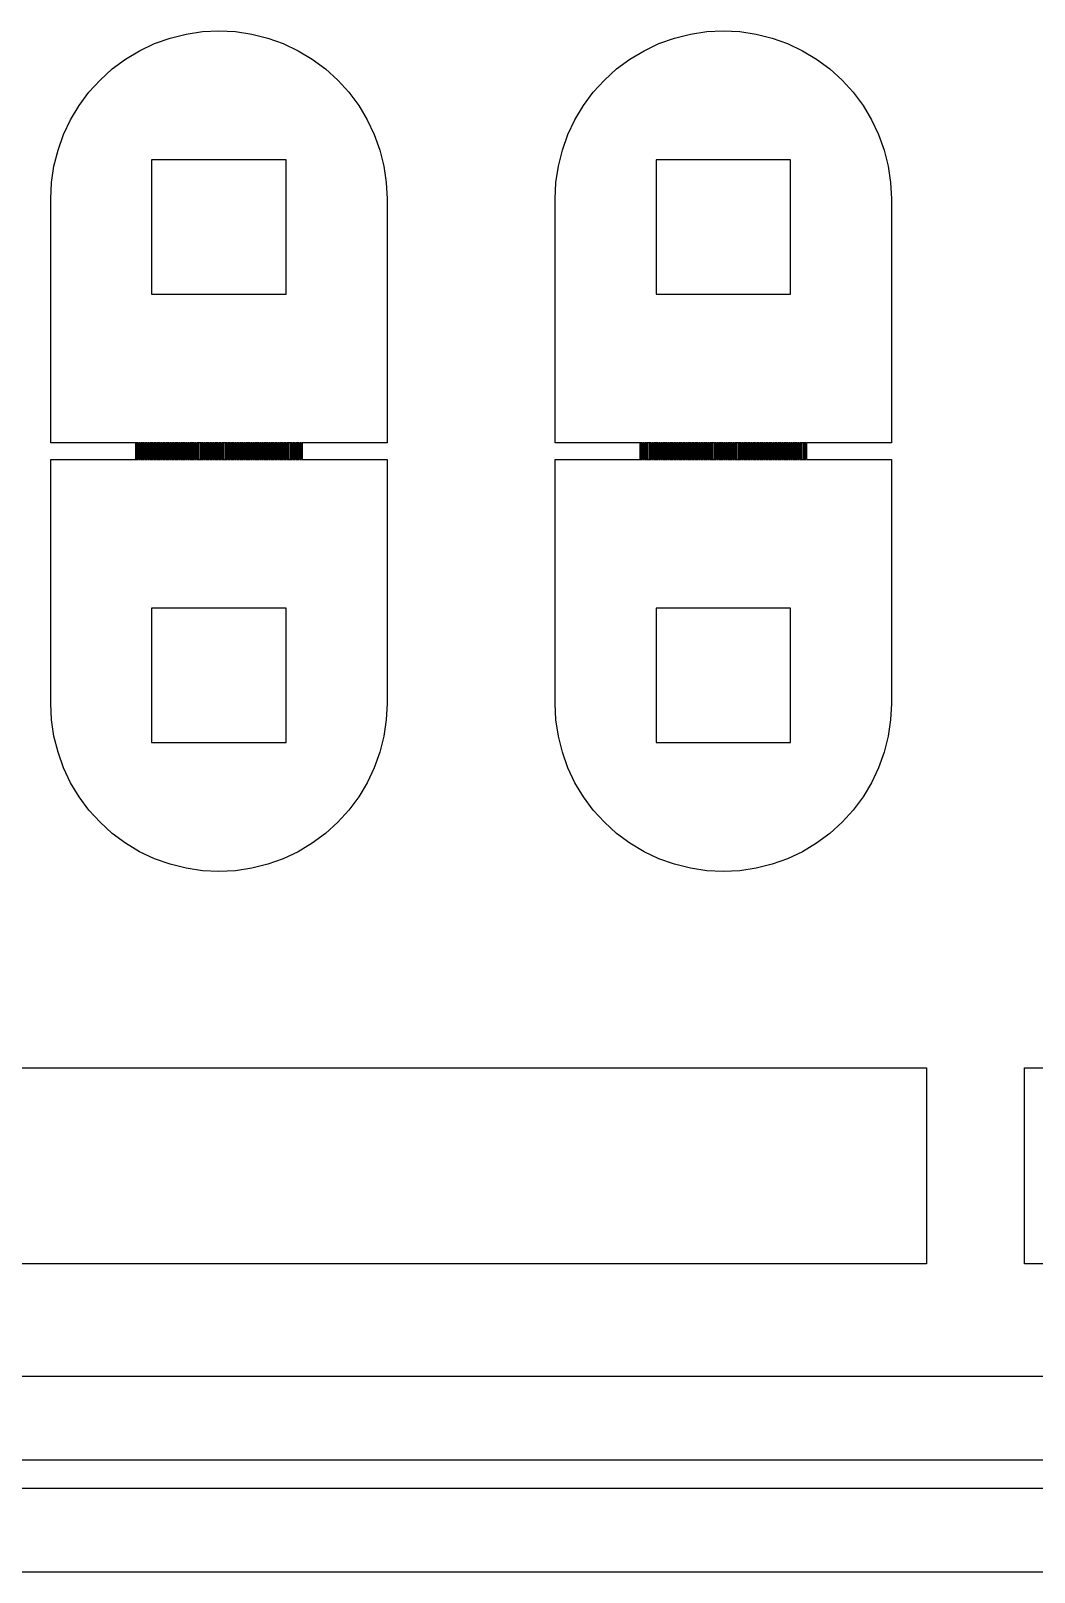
# Model space of a CAD drawing. Extents: x -25 to 122, y -49 to 104.
# Drawn here: x 28.68 to 46.92, y -11.21 to 16.81 of the extents above; entities that cross this region are included whole.
import ezdxf

# ---------------------------------------------------------------- set-up
doc = ezdxf.new("R2010")
doc.units = 0

msp = doc.modelspace()

# ---------------------------------------------------------------- linework, layer by layer
for p, q in [((31.7989, 16.7988), (32.0985, 16.8135)), ((32.0985, 16.8135), (32.3981, 16.7988)), ((40.9699, 16.7988), (41.2695, 16.8135)), ((41.2695, 16.8135), (41.5691, 16.7988)), ((30.6574, 16.4525), (30.9286, 16.5808)), ((30.9286, 16.5808), (31.2111, 16.6819)), ((31.2111, 16.6819), (31.5021, 16.7547)), ((31.5021, 16.7547), (31.7989, 16.7988)), ((32.3981, 16.7988), (32.6949, 16.7547)), ((32.6949, 16.7547), (32.9859, 16.6819)), ((32.9859, 16.6819), (33.2683, 16.5808)), ((33.2683, 16.5808), (33.5396, 16.4525)), ((39.8284, 16.4525), (40.0996, 16.5808)), ((40.0996, 16.5808), (40.3821, 16.6819)), ((40.3821, 16.6819), (40.6731, 16.7547)), ((40.6731, 16.7547), (40.9699, 16.7988)), ((41.5691, 16.7988), (41.8659, 16.7547)), ((41.8659, 16.7547), (42.1569, 16.6819)), ((42.1569, 16.6819), (42.4393, 16.5808)), ((42.4393, 16.5808), (42.7105, 16.4525)), ((30.1592, 16.1196), (30.4001, 16.2983)), ((30.4001, 16.2983), (30.6574, 16.4525)), ((33.5396, 16.4525), (33.7969, 16.2983)), ((33.7969, 16.2983), (34.0378, 16.1196)), ((39.3302, 16.1196), (39.5711, 16.2983)), ((39.5711, 16.2983), (39.8284, 16.4525)), ((42.7105, 16.4525), (42.9679, 16.2983)), ((42.9679, 16.2983), (43.2088, 16.1196)), ((29.9369, 15.9181), (30.1592, 16.1196)), ((34.0378, 16.1196), (34.2601, 15.9181)), ((39.1079, 15.9181), (39.3302, 16.1196)), ((43.2088, 16.1196), (43.4311, 15.9181)), ((29.5567, 15.4549), (29.7354, 15.6958)), ((29.7354, 15.6958), (29.9369, 15.9181)), ((34.2601, 15.9181), (34.4616, 15.6958)), ((34.4616, 15.6958), (34.6403, 15.4549)), ((38.7277, 15.4549), (38.9064, 15.6958)), ((38.9064, 15.6958), (39.1079, 15.9181)), ((43.4311, 15.9181), (43.6326, 15.6958)), ((43.6326, 15.6958), (43.8113, 15.4549)), ((29.4025, 15.1975), (29.5567, 15.4549)), ((34.6403, 15.4549), (34.7945, 15.1975)), ((38.5735, 15.1975), (38.7277, 15.4549)), ((43.8113, 15.4549), (43.9655, 15.1975)), ((29.2742, 14.9263), (29.4025, 15.1975)), ((34.7945, 15.1975), (34.9228, 14.9263)), ((38.4452, 14.9263), (38.5735, 15.1975)), ((43.9655, 15.1975), (44.0938, 14.9263)), ((29.1731, 14.6439), (29.2742, 14.9263)), ((34.9228, 14.9263), (35.0238, 14.6439)), ((38.3441, 14.6439), (38.4452, 14.9263)), ((44.0938, 14.9263), (44.1949, 14.6439)), ((29.1002, 14.3529), (29.1731, 14.6439)), ((35.0238, 14.6439), (35.0968, 14.3529)), ((38.2712, 14.3529), (38.3441, 14.6439)), ((44.1949, 14.6439), (44.2677, 14.3529)), ((29.0562, 14.0561), (29.1002, 14.3529)), ((33.3213, 14.4698), (30.8757, 14.4698)), ((30.8757, 14.4698), (30.8757, 12.0242)), ((33.3213, 12.0242), (33.3213, 14.4698)), ((35.0968, 14.3529), (35.1408, 14.0561)), ((38.2272, 14.0561), (38.2712, 14.3529)), ((42.4923, 14.4698), (40.0467, 14.4698)), ((40.0467, 14.4698), (40.0467, 12.0242)), ((42.4923, 12.0242), (42.4923, 14.4698)), ((44.2677, 14.3529), (44.3118, 14.0561)), ((29.0415, 13.7565), (29.0562, 14.0561)), ((35.1408, 14.0561), (35.1555, 13.7565)), ((38.2125, 13.7565), (38.2272, 14.0561)), ((44.3118, 14.0561), (44.3265, 13.7565)), ((29.0415, 9.32384), (29.0415, 13.7565)), ((35.1555, 13.7565), (35.1555, 9.32384)), ((38.2125, 9.32384), (38.2125, 13.7565)), ((44.3265, 13.7565), (44.3265, 9.32384)), ((30.8757, 12.0242), (33.3213, 12.0242)), ((40.0467, 12.0242), (42.4923, 12.0242)), ((30.5853, 9.32384), (29.0415, 9.32384)), ((30.5853, 9.01814), (30.5853, 9.32384)), ((30.6261, 9.32384), (30.5955, 9.32384)), ((30.5955, 9.32384), (30.5955, 9.01814)), ((30.6261, 9.01814), (30.6261, 9.32384)), ((30.6668, 9.32384), (30.6362, 9.32384)), ((30.6362, 9.32384), (30.6362, 9.01814)), ((30.6668, 9.01814), (30.6668, 9.32384)), ((30.7076, 9.32384), (30.677, 9.32384)), ((30.677, 9.32384), (30.677, 9.01814)), ((30.7076, 9.01814), (30.7076, 9.32384)), ((30.7483, 9.32384), (30.7178, 9.32384)), ((30.7178, 9.32384), (30.7178, 9.01814)), ((30.7483, 9.01814), (30.7483, 9.32384)), ((30.7891, 9.32384), (30.7585, 9.32384)), ((30.7585, 9.32384), (30.7585, 9.01814)), ((30.7891, 9.01814), (30.7891, 9.32384)), ((30.8298, 9.32384), (30.7993, 9.32384)), ((30.7993, 9.32384), (30.7993, 9.01814)), ((30.8298, 9.01814), (30.8298, 9.32384)), ((30.8706, 9.32384), (30.84, 9.32384)), ((30.84, 9.32384), (30.84, 9.01814)), ((30.8706, 9.01814), (30.8706, 9.32384)), ((30.9114, 9.32384), (30.8808, 9.32384)), ((30.8808, 9.32384), (30.8808, 9.01814)), ((30.9114, 9.01814), (30.9114, 9.32384)), ((30.9521, 9.32384), (30.9216, 9.32384)), ((30.9216, 9.32384), (30.9216, 9.01814)), ((30.9521, 9.01814), (30.9521, 9.32384)), ((30.9929, 9.32384), (30.9623, 9.32384)), ((30.9623, 9.32384), (30.9623, 9.01814)), ((30.9929, 9.01814), (30.9929, 9.32384)), ((31.0336, 9.32384), (31.0031, 9.32384)), ((31.0031, 9.32384), (31.0031, 9.01814)), ((31.0336, 9.01814), (31.0336, 9.32384)), ((31.0744, 9.32384), (31.0438, 9.32384)), ((31.0438, 9.32384), (31.0438, 9.01814)), ((31.0744, 9.01814), (31.0744, 9.32384)), ((31.1152, 9.32384), (31.0846, 9.32384)), ((31.0846, 9.32384), (31.0846, 9.01814)), ((31.1152, 9.01814), (31.1152, 9.32384)), ((31.1559, 9.32384), (31.1254, 9.32384)), ((31.1254, 9.32384), (31.1254, 9.01814)), ((31.1559, 9.01814), (31.1559, 9.32384)), ((31.1967, 9.32384), (31.1661, 9.32384)), ((31.1661, 9.32384), (31.1661, 9.01814)), ((31.1967, 9.01814), (31.1967, 9.32384)), ((31.2375, 9.32384), (31.2069, 9.32384)), ((31.2069, 9.32384), (31.2069, 9.01814)), ((31.2375, 9.01814), (31.2375, 9.32384)), ((31.2782, 9.32384), (31.2476, 9.32384)), ((31.2476, 9.32384), (31.2476, 9.01814)), ((31.2782, 9.01814), (31.2782, 9.32384)), ((31.319, 9.32384), (31.2884, 9.32384)), ((31.2884, 9.32384), (31.2884, 9.01814)), ((31.319, 9.01814), (31.319, 9.32384)), ((31.3597, 9.32384), (31.3292, 9.32384)), ((31.3292, 9.32384), (31.3292, 9.01814)), ((31.3597, 9.01814), (31.3597, 9.32384)), ((31.4005, 9.32384), (31.3699, 9.32384)), ((31.3699, 9.32384), (31.3699, 9.01814)), ((31.4005, 9.01814), (31.4005, 9.32384)), ((31.4413, 9.32384), (31.4107, 9.32384)), ((31.4107, 9.32384), (31.4107, 9.01814)), ((31.4413, 9.01814), (31.4413, 9.32384)), ((31.482, 9.32384), (31.4514, 9.32384)), ((31.4514, 9.32384), (31.4514, 9.01814)), ((31.482, 9.01814), (31.482, 9.32384)), ((31.5228, 9.32384), (31.4922, 9.32384)), ((31.4922, 9.32384), (31.4922, 9.01814)), ((31.5228, 9.01814), (31.5228, 9.32384)), ((31.5635, 9.32384), (31.533, 9.32384)), ((31.533, 9.32384), (31.533, 9.01814)), ((31.5635, 9.01814), (31.5635, 9.32384)), ((31.6043, 9.32384), (31.5737, 9.32384)), ((31.5737, 9.32384), (31.5737, 9.01814)), ((31.6043, 9.01814), (31.6043, 9.32384)), ((31.6451, 9.32384), (31.6145, 9.32384)), ((31.6145, 9.32384), (31.6145, 9.01814)), ((31.6451, 9.01814), (31.6451, 9.32384)), ((31.6858, 9.32384), (31.6552, 9.32384)), ((31.6552, 9.32384), (31.6552, 9.01814)), ((31.6858, 9.01814), (31.6858, 9.32384)), ((31.7266, 9.32384), (31.696, 9.32384)), ((31.696, 9.32384), (31.696, 9.01814)), ((31.7266, 9.01814), (31.7266, 9.32384)), ((31.7673, 9.32384), (31.7368, 9.32384)), ((31.7368, 9.32384), (31.7368, 9.01814)), ((31.7673, 9.01814), (31.7673, 9.32384)), ((31.8081, 9.32384), (31.7775, 9.32384)), ((31.7775, 9.32384), (31.7775, 9.01814)), ((31.8081, 9.01814), (31.8081, 9.32384)), ((31.8488, 9.32384), (31.8183, 9.32384)), ((31.8183, 9.32384), (31.8183, 9.01814)), ((31.8488, 9.01814), (31.8488, 9.32384)), ((31.8896, 9.32384), (31.859, 9.32384)), ((31.859, 9.32384), (31.859, 9.01814)), ((31.8896, 9.01814), (31.8896, 9.32384)), ((31.9304, 9.32384), (31.8998, 9.32384)), ((31.8998, 9.32384), (31.8998, 9.01814)), ((31.9304, 9.01814), (31.9304, 9.32384)), ((31.9711, 9.32384), (31.9406, 9.32384)), ((31.9406, 9.32384), (31.9406, 9.01814)), ((31.9711, 9.01814), (31.9711, 9.32384)), ((32.0119, 9.32384), (31.9813, 9.32384)), ((31.9813, 9.32384), (31.9813, 9.01814)), ((32.0119, 9.01814), (32.0119, 9.32384)), ((32.0526, 9.32384), (32.0221, 9.32384)), ((32.0221, 9.32384), (32.0221, 9.01814)), ((32.0526, 9.01814), (32.0526, 9.32384)), ((32.0934, 9.32384), (32.0628, 9.32384)), ((32.0628, 9.32384), (32.0628, 9.01814)), ((32.0934, 9.01814), (32.0934, 9.32384)), ((32.1341, 9.32384), (32.1036, 9.32384)), ((32.1036, 9.32384), (32.1036, 9.01814)), ((32.1341, 9.01814), (32.1341, 9.32384)), ((32.1749, 9.32384), (32.1443, 9.32384)), ((32.1443, 9.32384), (32.1443, 9.01814)), ((32.1749, 9.01814), (32.1749, 9.32384)), ((32.2157, 9.32384), (32.1851, 9.32384)), ((32.1851, 9.32384), (32.1851, 9.01814)), ((32.2157, 9.01814), (32.2157, 9.32384)), ((32.2564, 9.32384), (32.2259, 9.32384)), ((32.2259, 9.32384), (32.2259, 9.01814)), ((32.2564, 9.01814), (32.2564, 9.32384)), ((32.2972, 9.32384), (32.2666, 9.32384)), ((32.2666, 9.32384), (32.2666, 9.01814)), ((32.2972, 9.01814), (32.2972, 9.32384)), ((32.3379, 9.32384), (32.3074, 9.32384)), ((32.3074, 9.32384), (32.3074, 9.01814)), ((32.3379, 9.01814), (32.3379, 9.32384)), ((32.3787, 9.32384), (32.3481, 9.32384)), ((32.3481, 9.32384), (32.3481, 9.01814)), ((32.3787, 9.01814), (32.3787, 9.32384)), ((32.4195, 9.32384), (32.3889, 9.32384)), ((32.3889, 9.32384), (32.3889, 9.01814)), ((32.4195, 9.01814), (32.4195, 9.32384)), ((32.4602, 9.32384), (32.4297, 9.32384)), ((32.4297, 9.32384), (32.4297, 9.01814)), ((32.4602, 9.01814), (32.4602, 9.32384)), ((32.501, 9.32384), (32.4704, 9.32384)), ((32.4704, 9.32384), (32.4704, 9.01814)), ((32.501, 9.01814), (32.501, 9.32384)), ((32.5417, 9.32384), (32.5112, 9.32384)), ((32.5112, 9.32384), (32.5112, 9.01814)), ((32.5417, 9.01814), (32.5417, 9.32384)), ((32.5825, 9.32384), (32.5519, 9.32384)), ((32.5519, 9.32384), (32.5519, 9.01814)), ((32.5825, 9.01814), (32.5825, 9.32384)), ((32.6233, 9.32384), (32.5927, 9.32384)), ((32.5927, 9.32384), (32.5927, 9.01814)), ((32.6233, 9.01814), (32.6233, 9.32384)), ((32.664, 9.32384), (32.6335, 9.32384)), ((32.6335, 9.32384), (32.6335, 9.01814)), ((32.664, 9.01814), (32.664, 9.32384)), ((32.7048, 9.32384), (32.6742, 9.32384)), ((32.6742, 9.32384), (32.6742, 9.01814)), ((32.7048, 9.01814), (32.7048, 9.32384)), ((32.7455, 9.32384), (32.715, 9.32384)), ((32.715, 9.32384), (32.715, 9.01814)), ((32.7455, 9.01814), (32.7455, 9.32384)), ((32.7863, 9.32384), (32.7557, 9.32384)), ((32.7557, 9.32384), (32.7557, 9.01814)), ((32.7863, 9.01814), (32.7863, 9.32384)), ((32.8271, 9.32384), (32.7965, 9.32384)), ((32.7965, 9.32384), (32.7965, 9.01814)), ((32.8271, 9.01814), (32.8271, 9.32384)), ((32.8678, 9.32384), (32.8373, 9.32384)), ((32.8373, 9.32384), (32.8373, 9.01814)), ((32.8678, 9.01814), (32.8678, 9.32384)), ((32.9086, 9.32384), (32.878, 9.32384)), ((32.878, 9.32384), (32.878, 9.01814)), ((32.9086, 9.01814), (32.9086, 9.32384)), ((32.9494, 9.32384), (32.9188, 9.32384)), ((32.9188, 9.32384), (32.9188, 9.01814)), ((32.9494, 9.01814), (32.9494, 9.32384)), ((32.9901, 9.32384), (32.9595, 9.32384)), ((32.9595, 9.32384), (32.9595, 9.01814)), ((32.9901, 9.01814), (32.9901, 9.32384)), ((33.0309, 9.32384), (33.0003, 9.32384)), ((33.0003, 9.32384), (33.0003, 9.01814)), ((33.0309, 9.01814), (33.0309, 9.32384)), ((33.0716, 9.32384), (33.0411, 9.32384)), ((33.0411, 9.32384), (33.0411, 9.01814)), ((33.0716, 9.01814), (33.0716, 9.32384)), ((33.1124, 9.32384), (33.0818, 9.32384)), ((33.0818, 9.32384), (33.0818, 9.01814)), ((33.1124, 9.01814), (33.1124, 9.32384)), ((33.1532, 9.32384), (33.1226, 9.32384)), ((33.1226, 9.32384), (33.1226, 9.01814)), ((33.1532, 9.01814), (33.1532, 9.32384)), ((33.1939, 9.32384), (33.1633, 9.32384)), ((33.1633, 9.32384), (33.1633, 9.01814)), ((33.1939, 9.01814), (33.1939, 9.32384)), ((33.2347, 9.32384), (33.2041, 9.32384)), ((33.2041, 9.32384), (33.2041, 9.01814)), ((33.2347, 9.01814), (33.2347, 9.32384)), ((33.2754, 9.32384), (33.2449, 9.32384)), ((33.2449, 9.32384), (33.2449, 9.01814)), ((33.2754, 9.01814), (33.2754, 9.32384)), ((33.3162, 9.32384), (33.2856, 9.32384)), ((33.2856, 9.32384), (33.2856, 9.01814)), ((33.3162, 9.01814), (33.3162, 9.32384)), ((33.3569, 9.32384), (33.3264, 9.32384)), ((33.3264, 9.32384), (33.3264, 9.01814)), ((33.3569, 9.01814), (33.3569, 9.32384)), ((33.3977, 9.32384), (33.3671, 9.32384)), ((33.3671, 9.32384), (33.3671, 9.01814)), ((33.3977, 9.01814), (33.3977, 9.32384)), ((33.4385, 9.32384), (33.4079, 9.32384)), ((33.4079, 9.32384), (33.4079, 9.01814)), ((33.4385, 9.01814), (33.4385, 9.32384)), ((33.4792, 9.32384), (33.4487, 9.32384)), ((33.4487, 9.32384), (33.4487, 9.01814)), ((33.4792, 9.01814), (33.4792, 9.32384)), ((33.52, 9.32384), (33.4894, 9.32384)), ((33.4894, 9.32384), (33.4894, 9.01814)), ((33.52, 9.01814), (33.52, 9.32384)), ((33.5608, 9.32384), (33.5302, 9.32384)), ((33.5302, 9.32384), (33.5302, 9.01814)), ((33.5608, 9.01814), (33.5608, 9.32384)), ((33.6015, 9.32384), (33.5709, 9.32384)), ((33.5709, 9.32384), (33.5709, 9.01814)), ((33.6015, 9.01814), (33.6015, 9.32384)), ((35.1555, 9.32384), (33.6117, 9.32384)), ((33.6117, 9.32384), (33.6117, 9.01814)), ((39.7563, 9.32384), (38.2125, 9.32384)), ((39.7563, 9.01814), (39.7563, 9.32384)), ((39.797, 9.32384), (39.7665, 9.32384)), ((39.7665, 9.32384), (39.7665, 9.01814)), ((39.797, 9.01814), (39.797, 9.32384)), ((39.8378, 9.32384), (39.8072, 9.32384)), ((39.8072, 9.32384), (39.8072, 9.01814)), ((39.8378, 9.01814), (39.8378, 9.32384)), ((39.8786, 9.32384), (39.848, 9.32384)), ((39.848, 9.32384), (39.848, 9.01814)), ((39.8786, 9.01814), (39.8786, 9.32384)), ((39.9193, 9.32384), (39.8887, 9.32384)), ((39.8887, 9.32384), (39.8887, 9.01814)), ((39.9193, 9.01814), (39.9193, 9.32384)), ((39.9601, 9.32384), (39.9295, 9.32384)), ((39.9295, 9.32384), (39.9295, 9.01814)), ((39.9601, 9.01814), (39.9601, 9.32384)), ((40.0008, 9.32384), (39.9703, 9.32384)), ((39.9703, 9.32384), (39.9703, 9.01814)), ((40.0008, 9.01814), (40.0008, 9.32384)), ((40.0416, 9.32384), (40.011, 9.32384)), ((40.011, 9.32384), (40.011, 9.01814)), ((40.0416, 9.01814), (40.0416, 9.32384)), ((40.0824, 9.32384), (40.0518, 9.32384)), ((40.0518, 9.32384), (40.0518, 9.01814)), ((40.0824, 9.01814), (40.0824, 9.32384)), ((40.1231, 9.32384), (40.0925, 9.32384)), ((40.0925, 9.32384), (40.0925, 9.01814)), ((40.1231, 9.01814), (40.1231, 9.32384)), ((40.1639, 9.32384), (40.1333, 9.32384)), ((40.1333, 9.32384), (40.1333, 9.01814)), ((40.1639, 9.01814), (40.1639, 9.32384)), ((40.2046, 9.32384), (40.1741, 9.32384)), ((40.1741, 9.32384), (40.1741, 9.01814)), ((40.2046, 9.01814), (40.2046, 9.32384)), ((40.2454, 9.32384), (40.2148, 9.32384)), ((40.2148, 9.32384), (40.2148, 9.01814)), ((40.2454, 9.01814), (40.2454, 9.32384)), ((40.2862, 9.32384), (40.2556, 9.32384)), ((40.2556, 9.32384), (40.2556, 9.01814)), ((40.2862, 9.01814), (40.2862, 9.32384)), ((40.3269, 9.32384), (40.2964, 9.32384)), ((40.2964, 9.32384), (40.2964, 9.01814)), ((40.3269, 9.01814), (40.3269, 9.32384)), ((40.3677, 9.32384), (40.3371, 9.32384)), ((40.3371, 9.32384), (40.3371, 9.01814)), ((40.3677, 9.01814), (40.3677, 9.32384)), ((40.4084, 9.32384), (40.3779, 9.32384)), ((40.3779, 9.32384), (40.3779, 9.01814)), ((40.4084, 9.01814), (40.4084, 9.32384)), ((40.4492, 9.32384), (40.4186, 9.32384)), ((40.4186, 9.32384), (40.4186, 9.01814)), ((40.4492, 9.01814), (40.4492, 9.32384)), ((40.49, 9.32384), (40.4594, 9.32384)), ((40.4594, 9.32384), (40.4594, 9.01814)), ((40.49, 9.01814), (40.49, 9.32384)), ((40.5307, 9.32384), (40.5002, 9.32384)), ((40.5002, 9.32384), (40.5002, 9.01814)), ((40.5307, 9.01814), (40.5307, 9.32384)), ((40.5715, 9.32384), (40.5409, 9.32384)), ((40.5409, 9.32384), (40.5409, 9.01814)), ((40.5715, 9.01814), (40.5715, 9.32384)), ((40.6122, 9.32384), (40.5817, 9.32384)), ((40.5817, 9.32384), (40.5817, 9.01814)), ((40.6122, 9.01814), (40.6122, 9.32384)), ((40.653, 9.32384), (40.6224, 9.32384)), ((40.6224, 9.32384), (40.6224, 9.01814)), ((40.653, 9.01814), (40.653, 9.32384)), ((40.6938, 9.32384), (40.6632, 9.32384)), ((40.6632, 9.32384), (40.6632, 9.01814)), ((40.6938, 9.01814), (40.6938, 9.32384)), ((40.7345, 9.32384), (40.7039, 9.32384)), ((40.7039, 9.32384), (40.7039, 9.01814)), ((40.7345, 9.01814), (40.7345, 9.32384)), ((40.7753, 9.32384), (40.7447, 9.32384)), ((40.7447, 9.32384), (40.7447, 9.01814)), ((40.7753, 9.01814), (40.7753, 9.32384)), ((40.816, 9.32384), (40.7855, 9.32384)), ((40.7855, 9.32384), (40.7855, 9.01814)), ((40.816, 9.01814), (40.816, 9.32384)), ((40.8568, 9.32384), (40.8262, 9.32384)), ((40.8262, 9.32384), (40.8262, 9.01814)), ((40.8568, 9.01814), (40.8568, 9.32384)), ((40.8976, 9.32384), (40.867, 9.32384)), ((40.867, 9.32384), (40.867, 9.01814)), ((40.8976, 9.01814), (40.8976, 9.32384)), ((40.9383, 9.32384), (40.9077, 9.32384)), ((40.9077, 9.32384), (40.9077, 9.01814)), ((40.9383, 9.01814), (40.9383, 9.32384)), ((40.9791, 9.32384), (40.9485, 9.32384)), ((40.9485, 9.32384), (40.9485, 9.01814)), ((40.9791, 9.01814), (40.9791, 9.32384)), ((41.0198, 9.32384), (40.9893, 9.32384)), ((40.9893, 9.32384), (40.9893, 9.01814)), ((41.0198, 9.01814), (41.0198, 9.32384)), ((41.0606, 9.32384), (41.03, 9.32384)), ((41.03, 9.32384), (41.03, 9.01814)), ((41.0606, 9.01814), (41.0606, 9.32384)), ((41.1014, 9.32384), (41.0708, 9.32384)), ((41.0708, 9.32384), (41.0708, 9.01814)), ((41.1014, 9.01814), (41.1014, 9.32384)), ((41.1421, 9.32384), (41.1115, 9.32384)), ((41.1115, 9.32384), (41.1115, 9.01814)), ((41.1421, 9.01814), (41.1421, 9.32384)), ((41.1829, 9.32384), (41.1523, 9.32384)), ((41.1523, 9.32384), (41.1523, 9.01814)), ((41.1829, 9.01814), (41.1829, 9.32384)), ((41.2236, 9.32384), (41.1931, 9.32384)), ((41.1931, 9.32384), (41.1931, 9.01814)), ((41.2236, 9.01814), (41.2236, 9.32384)), ((41.2644, 9.32384), (41.2338, 9.32384)), ((41.2338, 9.32384), (41.2338, 9.01814)), ((41.2644, 9.01814), (41.2644, 9.32384)), ((41.3051, 9.32384), (41.2746, 9.32384)), ((41.2746, 9.32384), (41.2746, 9.01814)), ((41.3051, 9.01814), (41.3051, 9.32384)), ((41.3459, 9.32384), (41.3153, 9.32384)), ((41.3153, 9.32384), (41.3153, 9.01814)), ((41.3459, 9.01814), (41.3459, 9.32384)), ((41.3867, 9.32384), (41.3561, 9.32384)), ((41.3561, 9.32384), (41.3561, 9.01814)), ((41.3867, 9.01814), (41.3867, 9.32384)), ((41.4274, 9.32384), (41.3969, 9.32384)), ((41.3969, 9.32384), (41.3969, 9.01814)), ((41.4274, 9.01814), (41.4274, 9.32384)), ((41.4682, 9.32384), (41.4376, 9.32384)), ((41.4376, 9.32384), (41.4376, 9.01814)), ((41.4682, 9.01814), (41.4682, 9.32384)), ((41.5089, 9.32384), (41.4784, 9.32384)), ((41.4784, 9.32384), (41.4784, 9.01814)), ((41.5089, 9.01814), (41.5089, 9.32384)), ((41.5497, 9.32384), (41.5191, 9.32384)), ((41.5191, 9.32384), (41.5191, 9.01814)), ((41.5497, 9.01814), (41.5497, 9.32384)), ((41.5905, 9.32384), (41.5599, 9.32384)), ((41.5599, 9.32384), (41.5599, 9.01814)), ((41.5905, 9.01814), (41.5905, 9.32384)), ((41.6312, 9.32384), (41.6007, 9.32384)), ((41.6007, 9.32384), (41.6007, 9.01814)), ((41.6312, 9.01814), (41.6312, 9.32384)), ((41.672, 9.32384), (41.6414, 9.32384)), ((41.6414, 9.32384), (41.6414, 9.01814)), ((41.672, 9.01814), (41.672, 9.32384)), ((41.7128, 9.32384), (41.6822, 9.32384)), ((41.6822, 9.32384), (41.6822, 9.01814)), ((41.7128, 9.01814), (41.7128, 9.32384)), ((41.7535, 9.32384), (41.7229, 9.32384)), ((41.7229, 9.32384), (41.7229, 9.01814)), ((41.7535, 9.01814), (41.7535, 9.32384)), ((41.7943, 9.32384), (41.7637, 9.32384)), ((41.7637, 9.32384), (41.7637, 9.01814)), ((41.7943, 9.01814), (41.7943, 9.32384)), ((41.835, 9.32384), (41.8045, 9.32384)), ((41.8045, 9.32384), (41.8045, 9.01814)), ((41.835, 9.01814), (41.835, 9.32384)), ((41.8758, 9.32384), (41.8452, 9.32384)), ((41.8452, 9.32384), (41.8452, 9.01814)), ((41.8758, 9.01814), (41.8758, 9.32384)), ((41.9165, 9.32384), (41.886, 9.32384)), ((41.886, 9.32384), (41.886, 9.01814)), ((41.9165, 9.01814), (41.9165, 9.32384)), ((41.9573, 9.32384), (41.9267, 9.32384)), ((41.9267, 9.32384), (41.9267, 9.01814)), ((41.9573, 9.01814), (41.9573, 9.32384)), ((41.9981, 9.32384), (41.9675, 9.32384)), ((41.9675, 9.32384), (41.9675, 9.01814)), ((41.9981, 9.01814), (41.9981, 9.32384)), ((42.0388, 9.32384), (42.0083, 9.32384)), ((42.0083, 9.32384), (42.0083, 9.01814)), ((42.0388, 9.01814), (42.0388, 9.32384)), ((42.0796, 9.32384), (42.049, 9.32384)), ((42.049, 9.32384), (42.049, 9.01814)), ((42.0796, 9.01814), (42.0796, 9.32384)), ((42.1203, 9.32384), (42.0898, 9.32384)), ((42.0898, 9.32384), (42.0898, 9.01814)), ((42.1203, 9.01814), (42.1203, 9.32384)), ((42.1611, 9.32384), (42.1305, 9.32384)), ((42.1305, 9.32384), (42.1305, 9.01814)), ((42.1611, 9.01814), (42.1611, 9.32384)), ((42.2019, 9.32384), (42.1713, 9.32384)), ((42.1713, 9.32384), (42.1713, 9.01814)), ((42.2019, 9.01814), (42.2019, 9.32384)), ((42.2426, 9.32384), (42.2121, 9.32384)), ((42.2121, 9.32384), (42.2121, 9.01814)), ((42.2426, 9.01814), (42.2426, 9.32384)), ((42.2834, 9.32384), (42.2528, 9.32384)), ((42.2528, 9.32384), (42.2528, 9.01814)), ((42.2834, 9.01814), (42.2834, 9.32384)), ((42.3241, 9.32384), (42.2936, 9.32384)), ((42.2936, 9.32384), (42.2936, 9.01814)), ((42.3241, 9.01814), (42.3241, 9.32384)), ((42.3649, 9.32384), (42.3344, 9.32384)), ((42.3344, 9.32384), (42.3344, 9.01814)), ((42.3649, 9.01814), (42.3649, 9.32384)), ((42.4057, 9.32384), (42.3751, 9.32384)), ((42.3751, 9.32384), (42.3751, 9.01814)), ((42.4057, 9.01814), (42.4057, 9.32384)), ((42.4464, 9.32384), (42.4159, 9.32384)), ((42.4159, 9.32384), (42.4159, 9.01814)), ((42.4464, 9.01814), (42.4464, 9.32384)), ((42.4872, 9.32384), (42.4566, 9.32384)), ((42.4566, 9.32384), (42.4566, 9.01814)), ((42.4872, 9.01814), (42.4872, 9.32384)), ((42.5279, 9.32384), (42.4974, 9.32384)), ((42.4974, 9.32384), (42.4974, 9.01814)), ((42.5279, 9.01814), (42.5279, 9.32384)), ((42.5687, 9.32384), (42.5381, 9.32384)), ((42.5381, 9.32384), (42.5381, 9.01814)), ((42.5687, 9.01814), (42.5687, 9.32384)), ((42.6095, 9.32384), (42.5789, 9.32384)), ((42.5789, 9.32384), (42.5789, 9.01814)), ((42.6095, 9.01814), (42.6095, 9.32384)), ((42.6502, 9.32384), (42.6197, 9.32384)), ((42.6197, 9.32384), (42.6197, 9.01814)), ((42.6502, 9.01814), (42.6502, 9.32384)), ((42.691, 9.32384), (42.6604, 9.32384)), ((42.6604, 9.32384), (42.6604, 9.01814)), ((42.691, 9.01814), (42.691, 9.32384)), ((42.7318, 9.32384), (42.7012, 9.32384)), ((42.7012, 9.32384), (42.7012, 9.01814)), ((42.7318, 9.01814), (42.7318, 9.32384)), ((42.7725, 9.32384), (42.7419, 9.32384)), ((42.7419, 9.32384), (42.7419, 9.01814)), ((42.7725, 9.01814), (42.7725, 9.32384)), ((44.3265, 9.32384), (42.7827, 9.32384)), ((42.7827, 9.32384), (42.7827, 9.01814)), ((29.0415, 4.58549), (29.0415, 9.01814)), ((29.0415, 9.01814), (30.5853, 9.01814)), ((30.5955, 9.01814), (30.6261, 9.01814)), ((30.6362, 9.01814), (30.6668, 9.01814)), ((30.677, 9.01814), (30.7076, 9.01814)), ((30.7178, 9.01814), (30.7483, 9.01814)), ((30.7585, 9.01814), (30.7891, 9.01814)), ((30.7993, 9.01814), (30.8298, 9.01814)), ((30.84, 9.01814), (30.8706, 9.01814)), ((30.8808, 9.01814), (30.9114, 9.01814)), ((30.9216, 9.01814), (30.9521, 9.01814)), ((30.9623, 9.01814), (30.9929, 9.01814)), ((31.0031, 9.01814), (31.0336, 9.01814)), ((31.0438, 9.01814), (31.0744, 9.01814)), ((31.0846, 9.01814), (31.1152, 9.01814)), ((31.1254, 9.01814), (31.1559, 9.01814)), ((31.1661, 9.01814), (31.1967, 9.01814)), ((31.2069, 9.01814), (31.2375, 9.01814)), ((31.2476, 9.01814), (31.2782, 9.01814)), ((31.2884, 9.01814), (31.319, 9.01814)), ((31.3292, 9.01814), (31.3597, 9.01814)), ((31.3699, 9.01814), (31.4005, 9.01814)), ((31.4107, 9.01814), (31.4413, 9.01814)), ((31.4514, 9.01814), (31.482, 9.01814)), ((31.4922, 9.01814), (31.5228, 9.01814)), ((31.533, 9.01814), (31.5635, 9.01814)), ((31.5737, 9.01814), (31.6043, 9.01814)), ((31.6145, 9.01814), (31.6451, 9.01814)), ((31.6552, 9.01814), (31.6858, 9.01814)), ((31.696, 9.01814), (31.7266, 9.01814)), ((31.7368, 9.01814), (31.7673, 9.01814)), ((31.7775, 9.01814), (31.8081, 9.01814)), ((31.8183, 9.01814), (31.8488, 9.01814)), ((31.859, 9.01814), (31.8896, 9.01814)), ((31.8998, 9.01814), (31.9304, 9.01814)), ((31.9406, 9.01814), (31.9711, 9.01814)), ((31.9813, 9.01814), (32.0119, 9.01814)), ((32.0221, 9.01814), (32.0526, 9.01814)), ((32.0628, 9.01814), (32.0934, 9.01814)), ((32.1036, 9.01814), (32.1341, 9.01814)), ((32.1443, 9.01814), (32.1749, 9.01814)), ((32.1851, 9.01814), (32.2157, 9.01814)), ((32.2259, 9.01814), (32.2564, 9.01814)), ((32.2666, 9.01814), (32.2972, 9.01814)), ((32.3074, 9.01814), (32.3379, 9.01814)), ((32.3481, 9.01814), (32.3787, 9.01814)), ((32.3889, 9.01814), (32.4195, 9.01814)), ((32.4297, 9.01814), (32.4602, 9.01814)), ((32.4704, 9.01814), (32.501, 9.01814)), ((32.5112, 9.01814), (32.5417, 9.01814)), ((32.5519, 9.01814), (32.5825, 9.01814)), ((32.5927, 9.01814), (32.6233, 9.01814)), ((32.6335, 9.01814), (32.664, 9.01814)), ((32.6742, 9.01814), (32.7048, 9.01814)), ((32.715, 9.01814), (32.7455, 9.01814)), ((32.7557, 9.01814), (32.7863, 9.01814)), ((32.7965, 9.01814), (32.8271, 9.01814)), ((32.8373, 9.01814), (32.8678, 9.01814)), ((32.878, 9.01814), (32.9086, 9.01814)), ((32.9188, 9.01814), (32.9494, 9.01814)), ((32.9595, 9.01814), (32.9901, 9.01814)), ((33.0003, 9.01814), (33.0309, 9.01814)), ((33.0411, 9.01814), (33.0716, 9.01814)), ((33.0818, 9.01814), (33.1124, 9.01814)), ((33.1226, 9.01814), (33.1532, 9.01814)), ((33.1633, 9.01814), (33.1939, 9.01814)), ((33.2041, 9.01814), (33.2347, 9.01814)), ((33.2449, 9.01814), (33.2754, 9.01814)), ((33.2856, 9.01814), (33.3162, 9.01814)), ((33.3264, 9.01814), (33.3569, 9.01814)), ((33.3671, 9.01814), (33.3977, 9.01814)), ((33.4079, 9.01814), (33.4385, 9.01814)), ((33.4487, 9.01814), (33.4792, 9.01814)), ((33.4894, 9.01814), (33.52, 9.01814)), ((33.5302, 9.01814), (33.5608, 9.01814)), ((33.5709, 9.01814), (33.6015, 9.01814)), ((33.6117, 9.01814), (35.1555, 9.01814)), ((35.1555, 9.01814), (35.1555, 4.58549)), ((38.2125, 4.58549), (38.2125, 9.01814)), ((38.2125, 9.01814), (39.7563, 9.01814)), ((39.7665, 9.01814), (39.797, 9.01814)), ((39.8072, 9.01814), (39.8378, 9.01814)), ((39.848, 9.01814), (39.8786, 9.01814)), ((39.8887, 9.01814), (39.9193, 9.01814)), ((39.9295, 9.01814), (39.9601, 9.01814)), ((39.9703, 9.01814), (40.0008, 9.01814)), ((40.011, 9.01814), (40.0416, 9.01814)), ((40.0518, 9.01814), (40.0824, 9.01814)), ((40.0925, 9.01814), (40.1231, 9.01814)), ((40.1333, 9.01814), (40.1639, 9.01814)), ((40.1741, 9.01814), (40.2046, 9.01814)), ((40.2148, 9.01814), (40.2454, 9.01814)), ((40.2556, 9.01814), (40.2862, 9.01814)), ((40.2964, 9.01814), (40.3269, 9.01814)), ((40.3371, 9.01814), (40.3677, 9.01814)), ((40.3779, 9.01814), (40.4084, 9.01814)), ((40.4186, 9.01814), (40.4492, 9.01814)), ((40.4594, 9.01814), (40.49, 9.01814)), ((40.5002, 9.01814), (40.5307, 9.01814)), ((40.5409, 9.01814), (40.5715, 9.01814)), ((40.5817, 9.01814), (40.6122, 9.01814)), ((40.6224, 9.01814), (40.653, 9.01814)), ((40.6632, 9.01814), (40.6938, 9.01814)), ((40.7039, 9.01814), (40.7345, 9.01814)), ((40.7447, 9.01814), (40.7753, 9.01814)), ((40.7855, 9.01814), (40.816, 9.01814)), ((40.8262, 9.01814), (40.8568, 9.01814)), ((40.867, 9.01814), (40.8976, 9.01814)), ((40.9077, 9.01814), (40.9383, 9.01814)), ((40.9485, 9.01814), (40.9791, 9.01814)), ((40.9893, 9.01814), (41.0198, 9.01814)), ((41.03, 9.01814), (41.0606, 9.01814)), ((41.0708, 9.01814), (41.1014, 9.01814)), ((41.1115, 9.01814), (41.1421, 9.01814)), ((41.1523, 9.01814), (41.1829, 9.01814)), ((41.1931, 9.01814), (41.2236, 9.01814)), ((41.2338, 9.01814), (41.2644, 9.01814)), ((41.2746, 9.01814), (41.3051, 9.01814)), ((41.3153, 9.01814), (41.3459, 9.01814)), ((41.3561, 9.01814), (41.3867, 9.01814)), ((41.3969, 9.01814), (41.4274, 9.01814)), ((41.4376, 9.01814), (41.4682, 9.01814)), ((41.4784, 9.01814), (41.5089, 9.01814)), ((41.5191, 9.01814), (41.5497, 9.01814)), ((41.5599, 9.01814), (41.5905, 9.01814)), ((41.6007, 9.01814), (41.6312, 9.01814)), ((41.6414, 9.01814), (41.672, 9.01814)), ((41.6822, 9.01814), (41.7128, 9.01814)), ((41.7229, 9.01814), (41.7535, 9.01814)), ((41.7637, 9.01814), (41.7943, 9.01814)), ((41.8045, 9.01814), (41.835, 9.01814)), ((41.8452, 9.01814), (41.8758, 9.01814)), ((41.886, 9.01814), (41.9165, 9.01814)), ((41.9267, 9.01814), (41.9573, 9.01814)), ((41.9675, 9.01814), (41.9981, 9.01814)), ((42.0083, 9.01814), (42.0388, 9.01814)), ((42.049, 9.01814), (42.0796, 9.01814)), ((42.0898, 9.01814), (42.1203, 9.01814)), ((42.1305, 9.01814), (42.1611, 9.01814)), ((42.1713, 9.01814), (42.2019, 9.01814)), ((42.2121, 9.01814), (42.2426, 9.01814)), ((42.2528, 9.01814), (42.2834, 9.01814)), ((42.2936, 9.01814), (42.3241, 9.01814)), ((42.3344, 9.01814), (42.3649, 9.01814)), ((42.3751, 9.01814), (42.4057, 9.01814)), ((42.4159, 9.01814), (42.4464, 9.01814)), ((42.4566, 9.01814), (42.4872, 9.01814)), ((42.4974, 9.01814), (42.5279, 9.01814)), ((42.5381, 9.01814), (42.5687, 9.01814)), ((42.5789, 9.01814), (42.6095, 9.01814)), ((42.6197, 9.01814), (42.6502, 9.01814)), ((42.6604, 9.01814), (42.691, 9.01814)), ((42.7012, 9.01814), (42.7318, 9.01814)), ((42.7419, 9.01814), (42.7725, 9.01814)), ((42.7827, 9.01814), (44.3265, 9.01814)), ((44.3265, 9.01814), (44.3265, 4.58549)), ((33.3213, 6.31781), (30.8757, 6.31781)), ((30.8757, 6.31781), (30.8757, 3.87219)), ((33.3213, 3.87219), (33.3213, 6.31781)), ((42.4923, 6.31781), (40.0467, 6.31781)), ((40.0467, 6.31781), (40.0467, 3.87219)), ((42.4923, 3.87219), (42.4923, 6.31781)), ((29.0562, 4.28587), (29.0415, 4.58549)), ((35.1555, 4.58549), (35.1408, 4.28587)), ((38.2272, 4.28587), (38.2125, 4.58549)), ((44.3265, 4.58549), (44.3118, 4.28587)), ((29.1002, 3.98911), (29.0562, 4.28587)), ((35.1408, 4.28587), (35.0968, 3.98911)), ((38.2712, 3.98911), (38.2272, 4.28587)), ((44.3118, 4.28587), (44.2677, 3.98911)), ((29.1731, 3.69809), (29.1002, 3.98911)), ((35.0968, 3.98911), (35.0238, 3.69809)), ((38.3441, 3.69809), (38.2712, 3.98911)), ((44.2677, 3.98911), (44.1949, 3.69809)), ((29.2742, 3.41563), (29.1731, 3.69809)), ((30.8757, 3.87219), (33.3213, 3.87219)), ((35.0238, 3.69809), (34.9228, 3.41563)), ((38.4452, 3.41563), (38.3441, 3.69809)), ((40.0467, 3.87219), (42.4923, 3.87219)), ((44.1949, 3.69809), (44.0938, 3.41563)), ((29.4025, 3.14444), (29.2742, 3.41563)), ((34.9228, 3.41563), (34.7945, 3.14444)), ((38.5735, 3.14444), (38.4452, 3.41563)), ((44.0938, 3.41563), (43.9655, 3.14444)), ((29.5567, 2.88712), (29.4025, 3.14444)), ((34.7945, 3.14444), (34.6403, 2.88712)), ((38.7277, 2.88712), (38.5735, 3.14444)), ((43.9655, 3.14444), (43.8113, 2.88712)), ((29.7354, 2.64616), (29.5567, 2.88712)), ((34.6403, 2.88712), (34.4616, 2.64616)), ((38.9064, 2.64616), (38.7277, 2.88712)), ((43.8113, 2.88712), (43.6326, 2.64616)), ((29.9369, 2.42387), (29.7354, 2.64616)), ((34.4616, 2.64616), (34.2601, 2.42387)), ((39.1079, 2.42387), (38.9064, 2.64616)), ((43.6326, 2.64616), (43.4311, 2.42387)), ((30.1592, 2.2224), (29.9369, 2.42387)), ((34.2601, 2.42387), (34.0378, 2.2224)), ((39.3302, 2.2224), (39.1079, 2.42387)), ((43.4311, 2.42387), (43.2088, 2.2224)), ((30.4001, 2.0437), (30.1592, 2.2224)), ((30.6574, 1.88947), (30.4001, 2.0437)), ((33.7969, 2.0437), (33.5396, 1.88947)), ((34.0378, 2.2224), (33.7969, 2.0437)), ((39.5711, 2.0437), (39.3302, 2.2224)), ((39.8284, 1.88947), (39.5711, 2.0437)), ((42.9679, 2.0437), (42.7105, 1.88947)), ((43.2088, 2.2224), (42.9679, 2.0437)), ((30.9286, 1.7612), (30.6574, 1.88947)), ((31.2111, 1.66013), (30.9286, 1.7612)), ((33.2683, 1.7612), (32.9859, 1.66013)), ((33.5396, 1.88947), (33.2683, 1.7612)), ((40.0996, 1.7612), (39.8284, 1.88947)), ((40.3821, 1.66013), (40.0996, 1.7612)), ((42.4393, 1.7612), (42.1569, 1.66013)), ((42.7105, 1.88947), (42.4393, 1.7612)), ((31.5021, 1.58723), (31.2111, 1.66013)), ((31.7989, 1.54321), (31.5021, 1.58723)), ((32.0985, 1.52849), (31.7989, 1.54321)), ((32.3981, 1.54321), (32.0985, 1.52849)), ((32.6949, 1.58723), (32.3981, 1.54321)), ((32.9859, 1.66013), (32.6949, 1.58723)), ((40.6731, 1.58723), (40.3821, 1.66013)), ((40.9699, 1.54321), (40.6731, 1.58723)), ((41.2695, 1.52849), (40.9699, 1.54321)), ((41.5691, 1.54321), (41.2695, 1.52849)), ((41.8659, 1.58723), (41.5691, 1.54321)), ((42.1569, 1.66013), (41.8659, 1.58723)), ((22.0359, -2.03799), (44.9634, -2.03799)), ((44.9634, -2.03799), (44.9634, -5.60449)), ((46.7466, -5.60449), (46.7466, -2.03799)), ((46.7466, -2.03799), (69.6741, -2.03799)), ((44.9634, -5.60449), (22.0359, -5.60449)), ((69.6741, -5.60449), (46.7466, -5.60449)), ((-7.64249, -7.64249), (99.3525, -7.64249)), ((100.881, -9.17099), (-9.17099, -9.17099)), ((-9.6805, -9.6805), (101.39, -9.6805)), ((102.919, -11.209), (-11.209, -11.209))]:
    msp.add_line(p, q)

doc.saveas('drawing.dxf')
